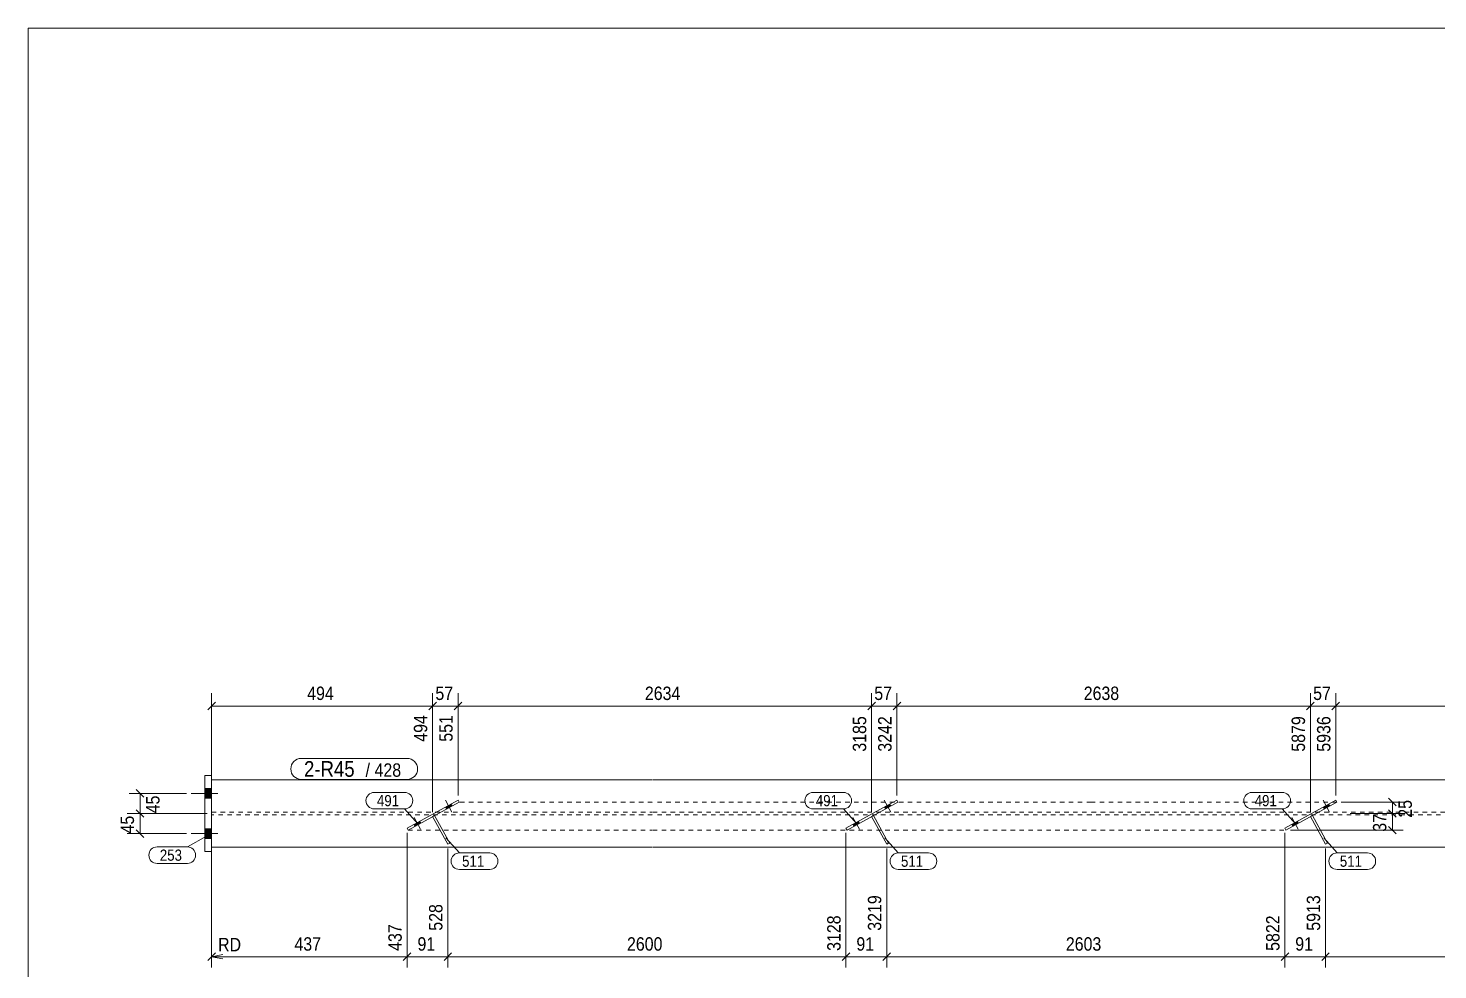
# Model space of a CAD drawing. Header units: millimetres. Extents: x 2 to 579, y 1 to 405.
# Drawn here: x 5 to 320.2, y 194.6 to 405 of the extents above; entities that cross this region are included whole.
import ezdxf

# ---------------------------------------------------------------- set-up
doc = ezdxf.new("R2010")
doc.units = ezdxf.units.MM
doc.linetypes.add('XKITLINE00', pattern=[0])
doc.linetypes.add('XKITLINE01', pattern=[4, 1, -1, 1, -1])
for name, color, linetype, lineweight in [('Bolt', 3, 'Continuous', 0), ('Dimensions', 7, 'Continuous', 0), ('DrawingSheet', 5, 'Continuous', 0), ('GraphicObject', 6, 'Continuous', 0), ('Part', 2, 'Continuous', 0), ('PartMark', 7, 'Continuous', 0)]:
    doc.layers.add(name, color=color, linetype=linetype, lineweight=lineweight)
doc.styles.add('ARIAL', font='ARIAL.TTF')

# ---------------------------------------------------------------- blocks, each defined once
blk = doc.blocks.new('*A16')
at = {"layer": 'Bolt'}
for points in [[(46.01, 232.96), (44.51, 232.96), (44.51, 235.16), (46.01, 235.16)], [(46.01, 232.96), (44.51, 232.96), (44.51, 235.16), (46.01, 235.16)], [(46.01, 232.96), (44.51, 232.96), (44.51, 235.16), (46.01, 235.16)], [(46.01, 223.96), (44.51, 223.96), (44.51, 226.16), (46.01, 226.16)], [(46.01, 223.96), (44.51, 223.96), (44.51, 226.16), (46.01, 226.16)], [(46.01, 223.96), (44.51, 223.96), (44.51, 226.16), (46.01, 226.16)]]:
    blk.add_hatch(color=3, dxfattribs=at).paths.add_polyline_path(points, flags=17)
at = {"layer": 'Bolt', "color": 3, "linetype": 'XKITLINE00', "lineweight": 0}
for p, q in [((41.41, 234.06), (47.41, 234.06)), ((41.41, 234.06), (47.41, 234.06)), ((41.41, 234.06), (47.41, 234.06)), ((44.51, 235.16), (46.01, 235.16)), ((44.51, 235.16), (46.01, 235.16)), ((44.51, 235.16), (46.01, 235.16)), ((44.51, 232.96), (46.01, 232.96)), ((44.51, 232.96), (46.01, 232.96)), ((44.51, 232.96), (46.01, 232.96)), ((41.41, 225.06), (47.41, 225.06)), ((41.41, 225.06), (47.41, 225.06)), ((41.41, 225.06), (47.41, 225.06)), ((44.51, 226.16), (46.01, 226.16)), ((44.51, 226.16), (46.01, 226.16)), ((44.51, 226.16), (46.01, 226.16)), ((44.51, 223.96), (46.01, 223.96)), ((44.51, 223.96), (46.01, 223.96)), ((44.51, 223.96), (46.01, 223.96))]:
    blk.add_line(p, q, dxfattribs=at)
blk = doc.blocks.new('*A17')
at = {"layer": 'Bolt'}
for points in [[(99.53, 231.68), (99.77, 231.24), (98.54, 230.56), (98.3, 231)], [(99.53, 231.68), (99.77, 231.24), (98.54, 230.56), (98.3, 231)], [(92.52, 227.81), (92.76, 227.37), (91.54, 226.7), (91.3, 227.13)], [(92.52, 227.81), (92.76, 227.37), (91.54, 226.7), (91.3, 227.13)]]:
    blk.add_hatch(color=3, dxfattribs=at).paths.add_polyline_path(points, flags=17)
at = {"layer": 'Bolt', "color": 3, "linetype": 'XKITLINE00', "lineweight": 0}
for p, q in [((99.72, 229.88), (98.27, 232.51)), ((99.72, 229.88), (98.27, 232.51)), ((98.54, 230.56), (98.3, 231)), ((98.54, 230.56), (98.3, 231)), ((99.77, 231.24), (99.53, 231.68)), ((99.77, 231.24), (99.53, 231.68)), ((92.71, 226.02), (91.26, 228.65)), ((92.71, 226.02), (91.26, 228.65)), ((91.54, 226.7), (91.3, 227.13)), ((91.54, 226.7), (91.3, 227.13)), ((92.76, 227.37), (92.52, 227.81)), ((92.76, 227.37), (92.52, 227.81))]:
    blk.add_line(p, q, dxfattribs=at)
blk = doc.blocks.new('*A18')
at = {"layer": 'Bolt'}
for points in [[(197.65, 231.68), (197.89, 231.24), (196.67, 230.56), (196.42, 231)], [(197.65, 231.68), (197.89, 231.24), (196.67, 230.56), (196.42, 231)], [(190.65, 227.81), (190.89, 227.37), (189.66, 226.7), (189.42, 227.13)], [(190.65, 227.81), (190.89, 227.37), (189.66, 226.7), (189.42, 227.13)]]:
    blk.add_hatch(color=3, dxfattribs=at).paths.add_polyline_path(points, flags=17)
at = {"layer": 'Bolt', "color": 3, "linetype": 'XKITLINE00', "lineweight": 0}
for p, q in [((197.84, 229.88), (196.39, 232.51)), ((197.84, 229.88), (196.39, 232.51)), ((196.67, 230.56), (196.42, 231)), ((196.67, 230.56), (196.42, 231)), ((197.89, 231.24), (197.65, 231.68)), ((197.89, 231.24), (197.65, 231.68)), ((190.84, 226.02), (189.39, 228.65)), ((190.84, 226.02), (189.39, 228.65)), ((189.66, 226.7), (189.42, 227.13)), ((189.66, 226.7), (189.42, 227.13)), ((190.89, 227.37), (190.65, 227.81)), ((190.89, 227.37), (190.65, 227.81))]:
    blk.add_line(p, q, dxfattribs=at)
blk = doc.blocks.new('*A19')
at = {"layer": 'Bolt'}
for points in [[(295.77, 231.68), (296.02, 231.24), (294.79, 230.56), (294.55, 231)], [(295.77, 231.68), (296.02, 231.24), (294.79, 230.56), (294.55, 231)], [(288.77, 227.81), (289.01, 227.37), (287.79, 226.7), (287.54, 227.13)], [(288.77, 227.81), (289.01, 227.37), (287.79, 226.7), (287.54, 227.13)]]:
    blk.add_hatch(color=3, dxfattribs=at).paths.add_polyline_path(points, flags=17)
at = {"layer": 'Bolt', "color": 3, "linetype": 'XKITLINE00', "lineweight": 0}
for p, q in [((295.96, 229.88), (294.51, 232.51)), ((295.96, 229.88), (294.51, 232.51)), ((294.79, 230.56), (294.55, 231)), ((294.79, 230.56), (294.55, 231)), ((296.02, 231.24), (295.77, 231.68)), ((296.02, 231.24), (295.77, 231.68)), ((288.96, 226.02), (287.51, 228.65)), ((288.96, 226.02), (287.51, 228.65)), ((287.79, 226.7), (287.54, 227.13)), ((287.79, 226.7), (287.54, 227.13)), ((289.01, 227.37), (288.77, 227.81)), ((289.01, 227.37), (288.77, 227.81))]:
    blk.add_line(p, q, dxfattribs=at)
blk = doc.blocks.new('*A20')
at = {"layer": 'Part', "color": 2, "linetype": 'XKITLINE00', "lineweight": 0}
for p, q in [((46.01, 237.06), (144.54, 237.06)), ((144.64, 237.06), (242.67, 237.06)), ((242.77, 237.06), (340.79, 237.06)), ((46.01, 222.06), (144.54, 222.06)), ((144.64, 222.06), (242.67, 222.06)), ((242.77, 222.06), (340.79, 222.06))]:
    blk.add_line(p, q, dxfattribs=at)
at = {"layer": 'Part', "color": 7, "linetype": 'XKITLINE01', "lineweight": 0}
for p, q in [((46.01, 222.06), (46.01, 237.06)), ((46.01, 229.89), (144.54, 229.89)), ((144.54, 229.24), (46.01, 229.24)), ((144.64, 229.89), (242.67, 229.89)), ((242.67, 229.24), (144.64, 229.24)), ((242.77, 229.89), (340.79, 229.89)), ((340.79, 229.24), (242.77, 229.24))]:
    blk.add_line(p, q, dxfattribs=at)
blk = doc.blocks.new('*A22')
at = {"layer": 'Part', "color": 2, "linetype": 'XKITLINE00', "lineweight": 0}
for p, q in [((44.51, 238.06), (46.01, 238.06)), ((44.51, 221.06), (44.51, 238.06)), ((46.01, 238.06), (46.01, 221.06)), ((46.01, 221.06), (44.51, 221.06))]:
    blk.add_line(p, q, dxfattribs=at)
blk = doc.blocks.new('*A23')
at = {"layer": 'Part', "color": 7, "linetype": 'XKITLINE01', "lineweight": 0}
blk.add_line((95.43, 228.85), (95.87, 229.09), dxfattribs=at)
at = {"layer": 'Part', "color": 2, "linetype": 'XKITLINE00', "lineweight": 0}
for p, q in [((98.82, 222.72), (95.43, 228.85)), ((99.25, 222.96), (95.87, 229.09)), ((98.82, 222.72), (99.25, 222.96))]:
    blk.add_line(p, q, dxfattribs=at)
blk = doc.blocks.new('*A24')
at = {"layer": 'Part', "color": 2, "linetype": 'XKITLINE00', "lineweight": 0}
for p, q in [((101.1, 232.55), (89.72, 226.26)), ((101.34, 232.11), (89.96, 225.83)), ((101.1, 232.55), (101.34, 232.11)), ((89.72, 226.26), (89.96, 225.83))]:
    blk.add_line(p, q, dxfattribs=at)
blk = doc.blocks.new('*A25')
at = {"layer": 'Part', "color": 2, "linetype": 'XKITLINE00', "lineweight": 0}
for p, q in [((199.23, 232.55), (187.84, 226.26)), ((199.47, 232.11), (188.09, 225.83)), ((199.23, 232.55), (199.47, 232.11)), ((187.84, 226.26), (188.09, 225.83))]:
    blk.add_line(p, q, dxfattribs=at)
blk = doc.blocks.new('*A26')
at = {"layer": 'Part', "color": 7, "linetype": 'XKITLINE01', "lineweight": 0}
blk.add_line((193.56, 228.85), (194, 229.09), dxfattribs=at)
at = {"layer": 'Part', "color": 2, "linetype": 'XKITLINE00', "lineweight": 0}
for p, q in [((196.94, 222.72), (193.56, 228.85)), ((197.38, 222.96), (194, 229.09)), ((196.94, 222.72), (197.38, 222.96))]:
    blk.add_line(p, q, dxfattribs=at)
blk = doc.blocks.new('*A27')
at = {"layer": 'Part', "color": 2, "linetype": 'XKITLINE00', "lineweight": 0}
for p, q in [((297.35, 232.55), (285.97, 226.26)), ((297.59, 232.11), (286.21, 225.83)), ((297.35, 232.55), (297.59, 232.11)), ((285.97, 226.26), (286.21, 225.83))]:
    blk.add_line(p, q, dxfattribs=at)
blk = doc.blocks.new('*A28')
at = {"layer": 'Part', "color": 7, "linetype": 'XKITLINE01', "lineweight": 0}
blk.add_line((291.68, 228.85), (292.12, 229.09), dxfattribs=at)
at = {"layer": 'Part', "color": 2, "linetype": 'XKITLINE00', "lineweight": 0}
for p, q in [((295.06, 222.72), (291.68, 228.85)), ((295.5, 222.96), (292.12, 229.09)), ((295.06, 222.72), (295.5, 222.96))]:
    blk.add_line(p, q, dxfattribs=at)
blk = doc.blocks.new('*A29')
at = {"layer": 'GraphicObject', "color": 1, "linetype": 'XKITLINE01', "lineweight": 0}
for p, q in [((144.54, 232.11), (101.34, 232.11)), ((242.67, 232.11), (144.64, 232.11)), ((297.59, 232.11), (242.77, 232.11))]:
    blk.add_line(p, q, dxfattribs=at)
blk = doc.blocks.new('*A30')
at = {"layer": 'GraphicObject', "color": 1, "linetype": 'XKITLINE01', "lineweight": 0}
for p, q in [((89.96, 225.83), (144.54, 225.83)), ((144.64, 225.83), (242.67, 225.83)), ((242.77, 225.83), (286.21, 225.83))]:
    blk.add_line(p, q, dxfattribs=at)
blk = doc.blocks.new('*A31')
at = {"layer": 'DrawingSheet', "color": 5, "linetype": 'XKITLINE00', "lineweight": 0}
for p, q in [((579, 405), (5, 405)), ((5, 405), (5, 5))]:
    blk.add_line(p, q, dxfattribs=at)
blk = doc.blocks.new('*A68')
at = {"layer": 'Dimensions', "color": 7, "linetype": 'XKITLINE00', "lineweight": 0}
for p, q in [((309.16, 230.41), (310.85, 228.71)), ((300.57, 229.56), (312.41, 229.56)), ((310.01, 225.83), (310.01, 229.56)), ((287.21, 225.83), (312.41, 225.83)), ((309.16, 226.68), (310.85, 224.98))]:
    blk.add_line(p, q, dxfattribs=at)
at = {"layer": 'Dimensions', "color": 3}
for p in [(310.01, 229.56), (310.01, 225.83)]:
    blk.add_point(p, dxfattribs=at)
at = {"layer": 'Dimensions', "color": 3, "style": 'ARIAL', "width": 0.85}
blk.add_text('37', height=3, rotation=90.0002, dxfattribs=at).set_placement((308.66, 225.47))
blk = doc.blocks.new('*A69')
at = {"layer": 'Dimensions', "color": 7, "linetype": 'XKITLINE00', "lineweight": 0}
for p, q in [((298.59, 232.11), (312.86, 232.11)), ((309.16, 232.96), (310.85, 231.26)), ((309.16, 230.41), (310.85, 228.71)), ((310.01, 229.56), (310.01, 232.11)), ((300.57, 229.56), (312.86, 229.56))]:
    blk.add_line(p, q, dxfattribs=at)
at = {"layer": 'Dimensions', "color": 3}
for p in [(310.01, 232.11), (310.01, 229.56)]:
    blk.add_point(p, dxfattribs=at)
at = {"layer": 'Dimensions', "color": 3, "style": 'ARIAL', "width": 0.85}
blk.add_text('25', height=3, rotation=90.0002, dxfattribs=at).set_placement((314.36, 228.61))
blk = doc.blocks.new('*A70')
at = {"layer": 'Dimensions', "color": 7, "linetype": 'XKITLINE00', "lineweight": 0}
for p, q in [((46.01, 238.06), (46.01, 256.41)), ((95.43, 229.85), (95.43, 256.41)), ((46.85, 254.41), (45.16, 252.71)), ((46.01, 253.56), (95.43, 253.56)), ((96.28, 254.41), (94.59, 252.71))]:
    blk.add_line(p, q, dxfattribs=at)
at = {"layer": 'Dimensions', "color": 3}
for p in [(46.01, 253.56), (95.43, 253.56)]:
    blk.add_point(p, dxfattribs=at)
at = {"layer": 'Dimensions', "color": 3, "style": 'ARIAL', "width": 0.85}
blk.add_text('494', height=3, dxfattribs=at).set_placement((67.38, 254.91))
blk.add_text('494', height=3, rotation=90.0002, dxfattribs=at).set_placement((94.23, 245.59))
blk = doc.blocks.new('*A71')
at = {"layer": 'Dimensions', "color": 7, "linetype": 'XKITLINE00', "lineweight": 0}
for p, q in [((95.43, 229.85), (95.43, 256.41)), ((101.1, 233.55), (101.1, 256.41)), ((96.28, 254.41), (94.59, 252.71)), ((95.43, 253.56), (101.1, 253.56)), ((101.95, 254.41), (100.25, 252.71))]:
    blk.add_line(p, q, dxfattribs=at)
at = {"layer": 'Dimensions', "color": 3}
for p in [(95.43, 253.56), (101.1, 253.56)]:
    blk.add_point(p, dxfattribs=at)
at = {"layer": 'Dimensions', "color": 3, "style": 'ARIAL', "width": 0.85}
blk.add_text('57', height=3, dxfattribs=at).set_placement((96.04, 254.91))
blk.add_text('551', height=3, rotation=90.0002, dxfattribs=at).set_placement((99.9, 245.59))
blk = doc.blocks.new('*A72')
at = {"layer": 'Dimensions', "color": 7, "linetype": 'XKITLINE00', "lineweight": 0}
for p, q in [((101.1, 233.55), (101.1, 256.41)), ((193.56, 229.85), (193.56, 256.41)), ((101.95, 254.41), (100.25, 252.71)), ((101.1, 253.56), (193.56, 253.56)), ((194.41, 254.41), (192.71, 252.71))]:
    blk.add_line(p, q, dxfattribs=at)
at = {"layer": 'Dimensions', "color": 3}
for p in [(101.1, 253.56), (193.56, 253.56)]:
    blk.add_point(p, dxfattribs=at)
at = {"layer": 'Dimensions', "color": 3, "style": 'ARIAL', "width": 0.85}
blk.add_text('2634', height=3, dxfattribs=at).set_placement((142.88, 254.91))
blk.add_text('3185', height=3, rotation=90.0002, dxfattribs=at).set_placement((192.36, 243.36))
blk = doc.blocks.new('*A73')
at = {"layer": 'Dimensions', "color": 7, "linetype": 'XKITLINE00', "lineweight": 0}
for p, q in [((193.56, 229.85), (193.56, 256.41)), ((199.23, 233.55), (199.23, 256.41)), ((194.41, 254.41), (192.71, 252.71)), ((193.56, 253.56), (199.23, 253.56)), ((200.07, 254.41), (198.38, 252.71))]:
    blk.add_line(p, q, dxfattribs=at)
at = {"layer": 'Dimensions', "color": 3}
for p in [(193.56, 253.56), (199.23, 253.56)]:
    blk.add_point(p, dxfattribs=at)
at = {"layer": 'Dimensions', "color": 3, "style": 'ARIAL', "width": 0.85}
blk.add_text('57', height=3, dxfattribs=at).set_placement((194.17, 254.91))
blk.add_text('3242', height=3, rotation=90.0002, dxfattribs=at).set_placement((198.03, 243.36))
blk = doc.blocks.new('*A74')
at = {"layer": 'Dimensions', "color": 7, "linetype": 'XKITLINE00', "lineweight": 0}
for p, q in [((199.23, 233.55), (199.23, 256.41)), ((291.68, 229.85), (291.68, 256.41)), ((200.07, 254.41), (198.38, 252.71)), ((199.23, 253.56), (291.68, 253.56)), ((292.53, 254.41), (290.83, 252.71))]:
    blk.add_line(p, q, dxfattribs=at)
at = {"layer": 'Dimensions', "color": 3}
for p in [(199.23, 253.56), (291.68, 253.56)]:
    blk.add_point(p, dxfattribs=at)
at = {"layer": 'Dimensions', "color": 3, "style": 'ARIAL', "width": 0.85}
blk.add_text('2638', height=3, dxfattribs=at).set_placement((241, 254.91))
blk.add_text('5879', height=3, rotation=90.0002, dxfattribs=at).set_placement((290.48, 243.36))
blk = doc.blocks.new('*A75')
at = {"layer": 'Dimensions', "color": 7, "linetype": 'XKITLINE00', "lineweight": 0}
for p, q in [((291.68, 229.85), (291.68, 256.41)), ((297.35, 233.55), (297.35, 256.41)), ((292.53, 254.41), (290.83, 252.71)), ((291.68, 253.56), (297.35, 253.56)), ((298.2, 254.41), (296.5, 252.71))]:
    blk.add_line(p, q, dxfattribs=at)
at = {"layer": 'Dimensions', "color": 3}
for p in [(291.68, 253.56), (297.35, 253.56)]:
    blk.add_point(p, dxfattribs=at)
at = {"layer": 'Dimensions', "color": 3, "style": 'ARIAL', "width": 0.85}
blk.add_text('57', height=3, dxfattribs=at).set_placement((292.29, 254.91))
blk.add_text('5936', height=3, rotation=90.0002, dxfattribs=at).set_placement((296.15, 243.36))
blk = doc.blocks.new('*A76')
at = {"layer": 'Dimensions', "color": 7, "linetype": 'XKITLINE00', "lineweight": 0}
for p, q in [((297.35, 233.55), (297.35, 256.41)), ((385.39, 238.06), (385.39, 256.41)), ((298.2, 254.41), (296.5, 252.71)), ((297.35, 253.56), (385.39, 253.56)), ((386.24, 254.41), (384.54, 252.71))]:
    blk.add_line(p, q, dxfattribs=at)
at = {"layer": 'Dimensions', "color": 3}
for p in [(297.35, 253.56), (385.39, 253.56)]:
    blk.add_point(p, dxfattribs=at)
at = {"layer": 'Dimensions', "color": 3, "style": 'ARIAL', "width": 0.85}
blk.add_text('1655', height=3, dxfattribs=at).set_placement((336.92, 254.91))
blk.add_text('7592', height=3, rotation=90.0002, dxfattribs=at).set_placement((384.19, 243.36))
blk = doc.blocks.new('*A77')
at = {"layer": 'Dimensions', "color": 7, "linetype": 'XKITLINE00', "lineweight": 0}
for p, q in [((89.72, 225.26), (89.72, 195.16)), ((46.01, 221.06), (46.01, 195.16)), ((46.01, 221.06), (46.01, 195.16)), ((46.85, 198.41), (45.16, 196.71)), ((48.51, 198.06), (46.01, 197.56)), ((46.01, 197.56), (89.72, 197.56)), ((48.51, 197.06), (46.01, 197.56)), ((53.23, 197.56), (46.01, 197.56)), ((90.57, 198.41), (88.87, 196.71))]:
    blk.add_line(p, q, dxfattribs=at)
at = {"layer": 'Dimensions', "color": 3}
for p in [(46.01, 197.56), (89.72, 197.56)]:
    blk.add_point(p, dxfattribs=at)
at = {"layer": 'Dimensions', "color": 7}
blk.add_point((46.01, 197.56), dxfattribs=at)
at = {"layer": 'Dimensions', "color": 3, "style": 'ARIAL', "width": 0.85}
for s, p in [('RD', (47.45, 198.76)), ('437', (64.53, 198.91))]:
    blk.add_text(s, height=3, dxfattribs=at).set_placement(p)
blk.add_text('437', height=3, rotation=90.0002, dxfattribs=at).set_placement((88.52, 198.86))
blk = doc.blocks.new('*A78')
at = {"layer": 'Dimensions', "color": 7, "linetype": 'XKITLINE00', "lineweight": 0}
for p, q in [((89.72, 225.26), (89.72, 195.16)), ((98.82, 221.72), (98.82, 195.16)), ((90.57, 198.41), (88.87, 196.71)), ((89.72, 197.56), (98.82, 197.56)), ((99.66, 198.41), (97.97, 196.71))]:
    blk.add_line(p, q, dxfattribs=at)
at = {"layer": 'Dimensions', "color": 3}
for p in [(89.72, 197.56), (98.82, 197.56)]:
    blk.add_point(p, dxfattribs=at)
at = {"layer": 'Dimensions', "color": 3, "style": 'ARIAL', "width": 0.85}
blk.add_text('528', height=3, rotation=90.0002, dxfattribs=at).set_placement((97.62, 203.36))
blk.add_text('91', height=3, dxfattribs=at).set_placement((92.04, 198.91))
blk = doc.blocks.new('*A79')
at = {"layer": 'Dimensions', "color": 7, "linetype": 'XKITLINE00', "lineweight": 0}
for p, q in [((187.84, 225.26), (187.84, 195.16)), ((98.82, 221.72), (98.82, 195.16)), ((99.66, 198.41), (97.97, 196.71)), ((98.82, 197.56), (187.84, 197.56)), ((188.69, 198.41), (187, 196.71))]:
    blk.add_line(p, q, dxfattribs=at)
at = {"layer": 'Dimensions', "color": 3}
for p in [(98.82, 197.56), (187.84, 197.56)]:
    blk.add_point(p, dxfattribs=at)
at = {"layer": 'Dimensions', "color": 3, "style": 'ARIAL', "width": 0.85}
blk.add_text('3128', height=3, rotation=90.0002, dxfattribs=at).set_placement((186.64, 198.86))
blk.add_text('2600', height=3, dxfattribs=at).set_placement((138.88, 198.91))
blk = doc.blocks.new('*A80')
at = {"layer": 'Dimensions', "color": 7, "linetype": 'XKITLINE00', "lineweight": 0}
for p, q in [((187.84, 225.26), (187.84, 195.16)), ((196.94, 221.72), (196.94, 195.16)), ((188.69, 198.41), (187, 196.71)), ((187.84, 197.56), (196.94, 197.56)), ((197.79, 198.41), (196.09, 196.71))]:
    blk.add_line(p, q, dxfattribs=at)
at = {"layer": 'Dimensions', "color": 3}
for p in [(187.84, 197.56), (196.94, 197.56)]:
    blk.add_point(p, dxfattribs=at)
at = {"layer": 'Dimensions', "color": 3, "style": 'ARIAL', "width": 0.85}
blk.add_text('3219', height=3, rotation=90.0002, dxfattribs=at).set_placement((195.74, 203.36))
blk.add_text('91', height=3, dxfattribs=at).set_placement((190.17, 198.91))
blk = doc.blocks.new('*A81')
at = {"layer": 'Dimensions', "color": 7, "linetype": 'XKITLINE00', "lineweight": 0}
for p, q in [((285.97, 225.26), (285.97, 195.16)), ((196.94, 221.72), (196.94, 195.16)), ((197.79, 198.41), (196.09, 196.71)), ((196.94, 197.56), (285.97, 197.56)), ((286.82, 198.41), (285.12, 196.71))]:
    blk.add_line(p, q, dxfattribs=at)
at = {"layer": 'Dimensions', "color": 3}
for p in [(196.94, 197.56), (285.97, 197.56)]:
    blk.add_point(p, dxfattribs=at)
at = {"layer": 'Dimensions', "color": 3, "style": 'ARIAL', "width": 0.85}
blk.add_text('5822', height=3, rotation=90.0002, dxfattribs=at).set_placement((284.77, 198.86))
blk.add_text('2603', height=3, dxfattribs=at).set_placement((237, 198.91))
blk = doc.blocks.new('*A82')
at = {"layer": 'Dimensions', "color": 7, "linetype": 'XKITLINE00', "lineweight": 0}
for p, q in [((285.97, 225.26), (285.97, 195.16)), ((295.06, 221.72), (295.06, 195.16)), ((286.82, 198.41), (285.12, 196.71)), ((285.97, 197.56), (295.06, 197.56)), ((295.91, 198.41), (294.21, 196.71))]:
    blk.add_line(p, q, dxfattribs=at)
at = {"layer": 'Dimensions', "color": 3}
for p in [(285.97, 197.56), (295.06, 197.56)]:
    blk.add_point(p, dxfattribs=at)
at = {"layer": 'Dimensions', "color": 3, "style": 'ARIAL', "width": 0.85}
blk.add_text('5913', height=3, rotation=90.0002, dxfattribs=at).set_placement((293.86, 203.36))
blk.add_text('91', height=3, dxfattribs=at).set_placement((288.29, 198.91))
blk = doc.blocks.new('*A83')
at = {"layer": 'Dimensions', "color": 7, "linetype": 'XKITLINE00', "lineweight": 0}
for p, q in [((295.06, 221.72), (295.06, 195.16)), ((385.39, 221.06), (385.39, 195.16)), ((295.91, 198.41), (294.21, 196.71)), ((295.06, 197.56), (385.39, 197.56)), ((386.24, 198.41), (384.54, 196.71))]:
    blk.add_line(p, q, dxfattribs=at)
at = {"layer": 'Dimensions', "color": 3}
for p in [(295.06, 197.56), (385.39, 197.56)]:
    blk.add_point(p, dxfattribs=at)
at = {"layer": 'Dimensions', "color": 3, "style": 'ARIAL', "width": 0.85}
blk.add_text('7592', height=3, rotation=90.0002, dxfattribs=at).set_placement((384.19, 198.86))
blk.add_text('1678', height=3, dxfattribs=at).set_placement((335.78, 198.91))
blk = doc.blocks.new('*A84')
at = {"layer": 'Dimensions', "color": 7, "linetype": 'XKITLINE00', "lineweight": 0}
for p, q in [((29.16, 230.41), (30.85, 228.71)), ((45.01, 229.56), (27.16, 229.56)), ((30.01, 225.06), (30.01, 229.56)), ((40.41, 225.06), (27.16, 225.06)), ((29.16, 225.91), (30.85, 224.21))]:
    blk.add_line(p, q, dxfattribs=at)
at = {"layer": 'Dimensions', "color": 3}
for p in [(30.01, 229.56), (30.01, 225.06)]:
    blk.add_point(p, dxfattribs=at)
at = {"layer": 'Dimensions', "color": 3, "style": 'ARIAL', "width": 0.85}
blk.add_text('45', height=3, rotation=90.0002, dxfattribs=at).set_placement((28.66, 225.09))
blk = doc.blocks.new('*A85')
at = {"layer": 'Dimensions', "color": 7, "linetype": 'XKITLINE00', "lineweight": 0}
for p, q in [((40.41, 234.06), (27.61, 234.06)), ((29.16, 234.91), (30.85, 233.21)), ((30.01, 229.56), (30.01, 234.06)), ((29.16, 230.41), (30.85, 228.71)), ((45.01, 229.56), (27.61, 229.56))]:
    blk.add_line(p, q, dxfattribs=at)
at = {"layer": 'Dimensions', "color": 3}
for p in [(30.01, 234.06), (30.01, 229.56)]:
    blk.add_point(p, dxfattribs=at)
at = {"layer": 'Dimensions', "color": 3, "style": 'ARIAL', "width": 0.85}
blk.add_text('45', height=3, rotation=90.0002, dxfattribs=at).set_placement((34.36, 229.59))
blk = doc.blocks.new('*A88')
at = {"layer": 'PartMark', "color": 7, "linetype": 'XKITLINE00', "lineweight": 0}
for p, q in [((294.66, 224.1), (297.66, 220.75)), ((297.66, 220.75), (304.42, 220.75)), ((297.66, 217.05), (304.42, 217.05))]:
    blk.add_line(p, q, dxfattribs=at)
for centre, start, end in [((297.66, 218.9), 90, 270), ((304.42, 218.9), 270, 90)]:
    blk.add_arc(centre, 1.85, start, end, dxfattribs=at)
at = {"layer": 'PartMark', "color": 3, "style": 'ARIAL', "width": 0.85}
blk.add_text('511', height=2.5, dxfattribs=at).set_placement((298.26, 217.65))
blk = doc.blocks.new('*A89')
at = {"layer": 'PartMark', "color": 7, "linetype": 'XKITLINE00', "lineweight": 0}
for p, q in [((278.62, 234.28), (285.38, 234.28)), ((278.62, 230.58), (285.38, 230.58)), ((288.38, 227.24), (285.38, 230.58))]:
    blk.add_line(p, q, dxfattribs=at)
for centre, start, end in [((278.62, 232.43), 90, 270), ((285.38, 232.43), 270, 90)]:
    blk.add_arc(centre, 1.85, start, end, dxfattribs=at)
at = {"layer": 'PartMark', "color": 3, "style": 'ARIAL', "width": 0.85}
blk.add_text('491', height=2.5, dxfattribs=at).set_placement((279.22, 231.18))
blk = doc.blocks.new('*A90')
at = {"layer": 'PartMark', "color": 7, "linetype": 'XKITLINE00', "lineweight": 0}
for p, q in [((196.54, 224.1), (199.54, 220.75)), ((199.54, 220.75), (206.3, 220.75)), ((199.54, 217.05), (206.3, 217.05))]:
    blk.add_line(p, q, dxfattribs=at)
for centre, start, end in [((199.54, 218.9), 90, 270), ((206.3, 218.9), 270, 90)]:
    blk.add_arc(centre, 1.85, start, end, dxfattribs=at)
at = {"layer": 'PartMark', "color": 3, "style": 'ARIAL', "width": 0.85}
blk.add_text('511', height=2.5, dxfattribs=at).set_placement((200.14, 217.65))
blk = doc.blocks.new('*A91')
at = {"layer": 'PartMark', "color": 7, "linetype": 'XKITLINE00', "lineweight": 0}
for p, q in [((180.5, 234.28), (187.26, 234.28)), ((180.5, 230.58), (187.26, 230.58)), ((190.26, 227.24), (187.26, 230.58))]:
    blk.add_line(p, q, dxfattribs=at)
for centre, start, end in [((180.5, 232.43), 90, 270), ((187.26, 232.43), 270, 90)]:
    blk.add_arc(centre, 1.85, start, end, dxfattribs=at)
at = {"layer": 'PartMark', "color": 3, "style": 'ARIAL', "width": 0.85}
blk.add_text('491', height=2.5, dxfattribs=at).set_placement((181.1, 231.18))
blk = doc.blocks.new('*A92')
at = {"layer": 'PartMark', "color": 7, "linetype": 'XKITLINE00', "lineweight": 0}
for p, q in [((82.37, 234.28), (89.14, 234.28)), ((82.37, 230.58), (89.14, 230.58)), ((92.14, 227.24), (89.14, 230.58))]:
    blk.add_line(p, q, dxfattribs=at)
for centre, start, end in [((82.37, 232.43), 90, 270), ((89.14, 232.43), 270, 90)]:
    blk.add_arc(centre, 1.85, start, end, dxfattribs=at)
at = {"layer": 'PartMark', "color": 3, "style": 'ARIAL', "width": 0.85}
blk.add_text('491', height=2.5, dxfattribs=at).set_placement((82.97, 231.18))
blk = doc.blocks.new('*A93')
at = {"layer": 'PartMark', "color": 7, "linetype": 'XKITLINE00', "lineweight": 0}
for p, q in [((98.41, 224.1), (101.41, 220.75)), ((101.41, 220.75), (108.18, 220.75)), ((101.41, 217.05), (108.18, 217.05))]:
    blk.add_line(p, q, dxfattribs=at)
for centre, start, end in [((101.41, 218.9), 90, 270), ((108.18, 218.9), 270, 90)]:
    blk.add_arc(centre, 1.85, start, end, dxfattribs=at)
at = {"layer": 'PartMark', "color": 3, "style": 'ARIAL', "width": 0.85}
blk.add_text('511', height=2.5, dxfattribs=at).set_placement((102.01, 217.65))
blk = doc.blocks.new('*A94')
at = {"layer": 'PartMark', "color": 7, "linetype": 'XKITLINE00', "lineweight": 0}
for p, q in [((44.84, 224.49), (40.59, 222.1)), ((33.83, 222.1), (40.59, 222.1)), ((33.83, 218.4), (40.59, 218.4))]:
    blk.add_line(p, q, dxfattribs=at)
for centre, start, end in [((33.83, 220.25), 90, 270), ((40.59, 220.25), 270, 90)]:
    blk.add_arc(centre, 1.85, start, end, dxfattribs=at)
at = {"layer": 'PartMark', "color": 3, "style": 'ARIAL', "width": 0.85}
blk.add_text('253', height=2.5, dxfattribs=at).set_placement((34.43, 219))
blk = doc.blocks.new('*A96')
at = {"layer": 'PartMark', "color": 7, "linetype": 'XKITLINE00', "lineweight": 0}
for p, q in [((66.07, 241.86), (89.72, 241.86)), ((66.07, 237.16), (89.72, 237.16))]:
    blk.add_line(p, q, dxfattribs=at)
for centre, start, end in [((66.07, 239.51), 90, 270), ((89.72, 239.51), 270, 90)]:
    blk.add_arc(centre, 2.35, start, end, dxfattribs=at)
at = {"layer": 'PartMark', "color": 1, "style": 'ARIAL', "width": 0.85}
blk.add_text('2-R45', height=3.5, dxfattribs=at).set_placement((66.67, 237.76))
at = {"layer": 'PartMark', "color": 3, "style": 'ARIAL', "width": 0.85}
for s, p in [('/', (80.43, 237.76)), ('428', (82.44, 237.76))]:
    blk.add_text(s, height=3, dxfattribs=at).set_placement(p)

msp = doc.modelspace()

# ---------------------------------------------------------------- block references
at = {"lineweight": 0}
for name in ['*A31', '*A70', '*A71', '*A72', '*A73', '*A74', '*A75', '*A76', '*A96', '*A22', '*A85', '*A16', '*A92', '*A91', '*A89', '*A84', '*A24', '*A17', '*A29', '*A25', '*A18', '*A27', '*A68', '*A19', '*A69', '*A23', '*A26', '*A28', '*A94', '*A77', '*A78', '*A30', '*A79', '*A93', '*A80', '*A81', '*A90', '*A82', '*A88', '*A83']:
    msp.add_blockref(name, (0, 0), dxfattribs=at)
at = {"layer": 'Part', "lineweight": 0}
msp.add_blockref('*A20', (0, 0), dxfattribs=at)

doc.saveas('drawing.dxf')
